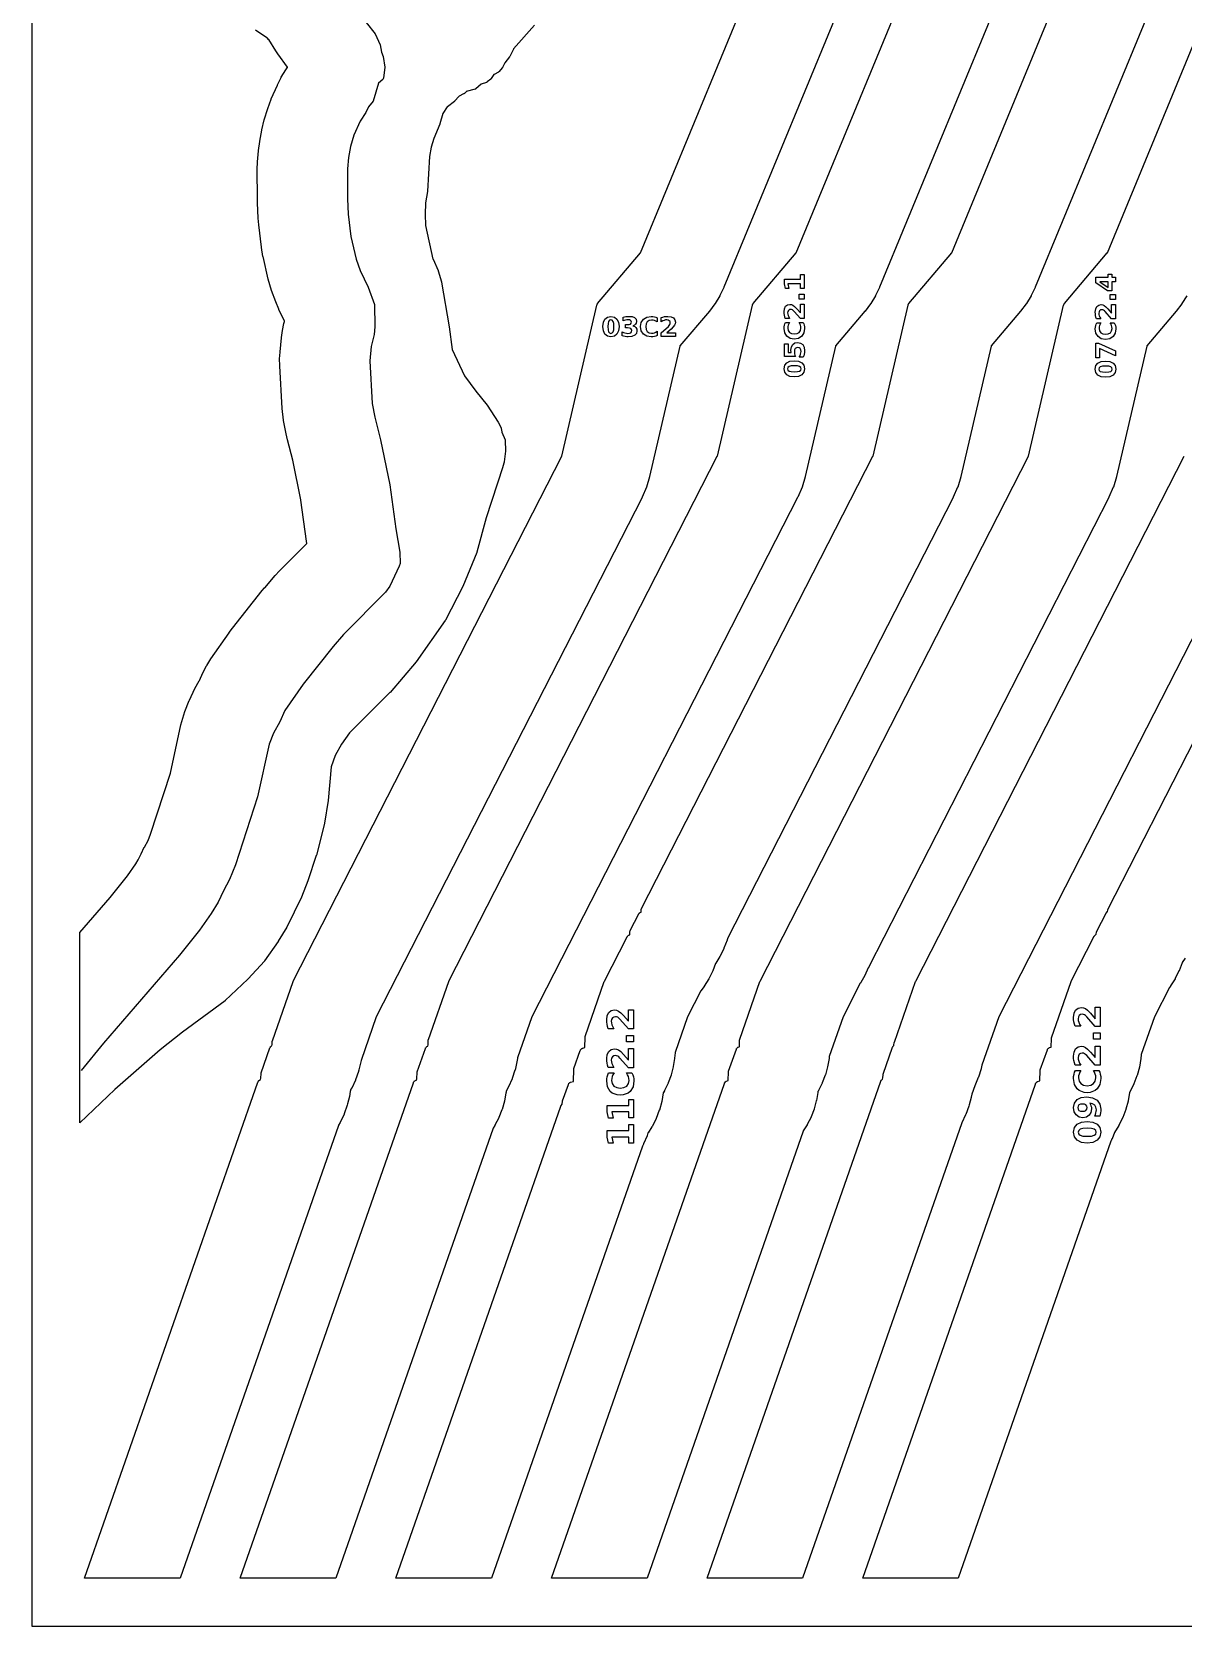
# Model space of a CAD drawing. Header units: millimetres. Extents: x 0 to 841, y 0 to 594.
# Drawn here: x 0 to 255.2, y 0 to 353.4 of the extents above; entities that cross this region are included whole.
import ezdxf

# ---------------------------------------------------------------- set-up
doc = ezdxf.new("R2010")
doc.units = ezdxf.units.MM
for name, color, linetype in [('CUT', 1, 'Continuous'), ('ENGRAVE', 5, 'Continuous'), ('SHEET_EDGE_DO_NOT_CUT', 8, 'Continuous')]:
    doc.layers.add(name, color=color, linetype=linetype)

msp = doc.modelspace()

# ---------------------------------------------------------------- linework, layer by layer
at = {"layer": 'CUT'}
for points in [[(183.33, 369.32), (153.42, 296.8), (153.41, 296.77), (152.54, 294.94), (152.52, 294.89), (151.47, 293.17), (151.44, 293.12), (150.21, 291.51), (150.19, 291.49), (143.68, 283.78), (143.67, 283.77), (143.67, 283.76), (136.96, 254.83), (136.95, 254.8), (136.26, 252.5), (136.24, 252.44), (135.28, 250.24), (135.27, 250.21), (76.36, 135.07), (76.35, 135.04), (72.98, 125.39), (72.97, 125.37), (72.49, 123.29), (72.48, 123.26), (72.4, 122.98), (72.39, 122.95), (71.75, 121.09), (71.73, 121.04), (70.9, 119.27), (70.88, 119.23), (70.75, 119.02), (70.75, 119.01), (70.74, 119), (70.58, 118.53), (70.58, 118.52), (70.57, 118.51), (70.4, 117.42), (70.39, 117.38), (69.99, 115.78), (69.99, 115.76), (69.91, 115.48), (69.9, 115.45), (69.23, 113.54), (69.21, 113.49), (68.35, 111.67), (68.33, 111.63), (67.96, 111.02), (67.95, 111.01), (67.95, 111), (32.88, 10.62), (11.7, 10.62), (50.12, 120.61), (50.12, 120.61), (50.14, 120.66), (50.17, 120.71), (50.26, 120.85), (50.29, 120.89), (50.32, 120.93), (50.36, 120.96), (50.39, 120.99), (50.44, 121.02), (50.65, 121.14), (50.66, 121.14), (50.67, 121.15), (50.75, 121.44), (50.75, 121.45), (50.76, 121.46), (50.8, 122.47), (50.8, 122.52), (50.81, 122.57), (50.82, 122.62), (52.76, 128.17), (52.78, 128.22), (52.8, 128.26), (52.87, 128.37), (52.89, 128.41), (52.92, 128.45), (52.96, 128.48), (52.99, 128.52), (53.15, 128.64), (53.16, 128.65), (53.16, 128.66), (53.25, 128.94), (53.25, 128.95), (53.25, 128.97), (53.29, 129.63), (53.3, 129.67), (53.31, 129.72), (53.32, 129.76), (57.91, 142.91), (57.94, 142.97), (117.46, 259.32), (117.47, 259.34), (117.48, 259.35), (125.24, 292.81), (125.25, 292.86), (125.27, 292.9), (125.29, 292.95), (125.37, 293.09), (125.4, 293.13), (125.42, 293.17), (134.92, 304.4), (134.93, 304.41), (134.93, 304.42), (164.84, 376.94)], [(217.83, 369.32), (187.92, 296.8), (187.91, 296.77), (187.04, 294.94), (187.02, 294.89), (185.97, 293.17), (185.94, 293.12), (184.71, 291.51), (184.69, 291.49), (178.18, 283.78), (178.17, 283.77), (178.17, 283.76), (171.46, 254.83), (171.45, 254.8), (170.76, 252.5), (170.74, 252.44), (169.78, 250.24), (169.77, 250.21), (110.86, 135.07), (110.85, 135.04), (107.68, 125.99), (107.68, 125.97), (107.68, 125.96), (107.67, 125.86), (107.66, 125.8), (107.19, 123.58), (107.18, 123.55), (107.11, 123.26), (107.1, 123.24), (106.49, 121.38), (106.48, 121.34), (105.69, 119.56), (105.67, 119.52), (105.15, 118.59), (105.14, 118.58), (105.14, 118.57), (105.12, 118.28), (105.11, 118.23), (104.76, 116.38), (104.75, 116.33), (104.23, 114.53), (104.21, 114.48), (103.52, 112.74), (103.5, 112.69), (102.64, 111.02), (102.61, 110.98), (102.25, 110.41), (102.24, 110.4), (102.24, 110.39), (67.38, 10.62), (46.2, 10.62), (84.57, 120.46), (84.57, 120.46), (84.59, 120.5), (84.61, 120.55), (84.64, 120.59), (84.76, 120.76), (84.79, 120.8), (84.83, 120.83), (84.86, 120.86), (84.9, 120.89), (84.94, 120.91), (84.98, 120.93), (85.25, 121.04), (85.26, 121.05), (85.26, 121.06), (85.34, 121.35), (85.35, 121.36), (85.35, 121.37), (85.39, 122.73), (85.39, 122.78), (85.4, 122.83), (85.42, 122.88), (87.23, 128.05), (87.25, 128.11), (87.27, 128.16), (87.31, 128.2), (87.41, 128.33), (87.44, 128.36), (87.47, 128.39), (87.51, 128.42), (87.54, 128.44), (87.58, 128.47), (87.75, 128.54), (87.76, 128.55), (87.76, 128.56), (87.84, 128.84), (87.84, 128.86), (87.85, 128.87), (87.88, 129.88), (87.89, 129.93), (87.9, 129.98), (87.91, 130.03), (92.41, 142.91), (92.44, 142.97), (151.96, 259.32), (151.97, 259.34), (151.98, 259.35), (159.74, 292.81), (159.75, 292.86), (159.77, 292.9), (159.79, 292.95), (159.87, 293.09), (159.9, 293.13), (159.92, 293.17), (169.42, 304.4), (169.43, 304.41), (169.43, 304.42), (199.34, 376.94)], [(252.33, 369.32), (222.42, 296.8), (222.41, 296.77), (221.54, 294.94), (221.52, 294.89), (220.47, 293.17), (220.44, 293.12), (219.21, 291.51), (219.19, 291.49), (212.68, 283.78), (212.67, 283.77), (212.67, 283.76), (205.96, 254.83), (205.95, 254.8), (205.26, 252.5), (205.24, 252.44), (204.28, 250.24), (204.27, 250.21), (154.22, 152.39), (154.21, 152.38), (154.21, 152.37), (154.14, 152.11), (154.12, 152.07), (153.44, 150.26), (153.42, 150.21), (152.56, 148.48), (152.54, 148.44), (151.6, 146.94), (151.6, 146.93), (151.59, 146.92), (150.97, 145.28), (150.95, 145.23), (150.11, 143.52), (150.09, 143.47), (149.08, 141.85), (149.05, 141.81), (148.32, 140.86), (148.31, 140.85), (148.31, 140.84), (145.36, 135.07), (145.35, 135.04), (142.58, 127.13), (142.58, 127.12), (142.58, 127.11), (142.5, 125.9), (142.49, 125.85), (142.19, 124.03), (142.18, 123.99), (141.71, 122.2), (141.7, 122.16), (141.06, 120.42), (141.04, 120.38), (140.25, 118.72), (140.22, 118.67), (140, 118.3), (139.99, 118.29), (139.99, 118.28), (139.99, 118.25), (139.65, 116.32), (139.64, 116.27), (139.12, 114.39), (139.1, 114.34), (138.39, 112.52), (138.37, 112.47), (137.49, 110.73), (137.46, 110.69), (136.6, 109.35), (136.59, 109.34), (136.59, 109.33), (136.41, 108.74), (136.39, 108.69), (135.62, 106.91), (135.6, 106.87), (135.34, 106.4), (135.34, 106.39), (135.34, 106.38), (101.88, 10.62), (80.7, 10.62), (117.25, 115.26), (117.25, 115.26), (117.27, 115.31), (117.3, 115.36), (117.33, 115.41), (117.59, 115.72), (117.59, 115.73), (117.59, 115.74), (117.64, 116.31), (117.64, 116.35), (117.65, 116.4), (117.66, 116.44), (118.93, 120.06), (118.95, 120.11), (118.97, 120.15), (119.04, 120.28), (119.07, 120.32), (119.1, 120.35), (119.13, 120.39), (119.17, 120.42), (119.24, 120.48), (119.28, 120.5), (119.33, 120.53), (119.37, 120.55), (119.42, 120.56), (120.07, 120.73), (120.08, 120.73), (120.08, 120.75), (120.14, 123.46), (120.15, 123.52), (120.16, 123.57), (120.17, 123.62), (121.58, 127.63), (121.6, 127.68), (121.62, 127.73), (121.66, 127.77), (121.69, 127.81), (121.86, 127.99), (121.9, 128.02), (121.94, 128.05), (121.98, 128.07), (122.02, 128.09), (122.06, 128.11), (122.11, 128.12), (122.56, 128.23), (122.57, 128.24), (122.57, 128.25), (122.63, 130.57), (122.63, 130.62), (122.64, 130.67), (122.65, 130.72), (126.91, 142.91), (126.94, 142.97), (131.96, 152.81), (131.99, 152.86), (132.03, 152.9), (132.14, 153.03), (132.17, 153.07), (132.21, 153.1), (132.25, 153.13), (132.29, 153.15), (132.33, 153.17), (132.55, 153.26), (132.56, 153.26), (132.56, 153.27), (132.57, 153.82), (132.58, 153.87), (132.58, 153.91), (132.59, 153.96), (132.64, 154.11), (132.65, 154.15), (132.67, 154.2), (134.57, 157.88), (134.59, 157.93), (134.62, 157.97), (134.65, 158), (134.74, 158.1), (134.77, 158.13), (134.81, 158.16), (134.85, 158.18), (134.89, 158.2), (135.03, 158.27), (135.04, 158.27), (135.04, 158.28), (135.11, 158.9), (135.12, 158.94), (135.13, 158.99), (135.15, 159.03), (135.17, 159.07), (186.46, 259.32), (186.47, 259.34), (186.48, 259.35), (194.24, 292.81), (194.25, 292.86), (194.27, 292.9), (194.29, 292.95), (194.37, 293.09), (194.4, 293.13), (194.42, 293.17), (203.92, 304.4), (203.93, 304.41), (203.93, 304.42), (233.84, 376.94)], [(256.02, 294.89), (254.97, 293.17), (254.94, 293.12), (253.71, 291.51), (253.69, 291.49), (247.18, 283.78), (247.17, 283.77), (247.17, 283.76), (240.46, 254.83), (240.45, 254.8), (239.76, 252.5), (239.74, 252.44), (238.78, 250.24), (238.77, 250.21), (185.54, 146.18), (185.53, 146.15), (185.45, 145.93), (185.43, 145.89), (184.68, 144.26), (184.66, 144.22), (183.77, 142.68), (183.75, 142.64), (183.68, 142.54), (183.66, 142.51), (179.86, 135.07), (179.85, 135.04), (176.77, 126.24), (176.77, 126.23), (176.77, 126.22), (176.74, 125.86), (176.73, 125.81), (176.41, 124), (176.4, 123.95), (175.91, 122.18), (175.89, 122.13), (175.24, 120.41), (175.22, 120.37), (174.4, 118.71), (174.38, 118.67), (174.27, 118.49), (174.26, 118.48), (174.26, 118.47), (174.25, 118.36), (174.25, 118.32), (173.92, 116.5), (173.91, 116.45), (173.42, 114.67), (173.4, 114.62), (172.74, 112.9), (172.73, 112.85), (171.9, 111.2), (171.88, 111.15), (171.02, 109.77), (171.02, 109.76), (171.01, 109.74), (136.38, 10.62), (115.2, 10.62), (153.52, 120.31), (153.52, 120.31), (153.54, 120.36), (153.57, 120.41), (153.6, 120.46), (153.76, 120.67), (153.8, 120.7), (153.83, 120.73), (153.87, 120.76), (153.91, 120.79), (153.95, 120.81), (154, 120.83), (154.35, 120.94), (154.36, 120.95), (154.36, 120.96), (154.43, 122.86), (154.43, 122.91), (154.44, 122.95), (154.46, 123), (156.18, 127.92), (156.2, 127.97), (156.23, 128.02), (156.26, 128.07), (156.35, 128.18), (156.39, 128.22), (156.42, 128.25), (156.47, 128.28), (156.51, 128.31), (156.56, 128.33), (156.83, 128.44), (156.84, 128.45), (156.85, 128.46), (156.9, 129.93), (156.91, 129.98), (156.92, 130.03), (156.93, 130.08), (161.41, 142.91), (161.44, 142.97), (220.96, 259.32), (220.97, 259.34), (220.98, 259.35), (228.74, 292.81), (228.75, 292.86), (228.77, 292.9), (228.79, 292.95), (228.87, 293.09), (228.9, 293.13), (228.92, 293.17), (238.42, 304.4), (238.43, 304.41), (238.43, 304.42), (268.34, 376.94)], [(111.45, 354.89), (106.81, 349.61), (106.8, 349.6), (106.8, 349.59), (105.93, 347.91), (105.9, 347.87), (105.88, 347.83), (104.87, 346.56), (104.86, 346.55), (104.85, 346.54), (104.35, 345.53), (104.33, 345.49), (104.31, 345.46), (104.28, 345.43), (103.57, 344.6), (103.54, 344.57), (103.51, 344.54), (103.47, 344.51), (103.43, 344.49), (102.46, 343.96), (102.45, 343.96), (102.44, 343.95), (101.82, 343.03), (101.79, 343), (101.76, 342.96), (101.73, 342.93), (100.97, 342.29), (100.94, 342.27), (100.9, 342.24), (100.85, 342.22), (100.81, 342.2), (99.62, 341.8), (99.61, 341.8), (99.6, 341.79), (98.45, 340.79), (98.42, 340.76), (98.38, 340.73), (98.34, 340.71), (98.3, 340.69), (98.25, 340.68), (96.27, 340.15), (96.25, 340.15), (96.25, 340.14), (95.88, 339.74), (95.84, 339.71), (95.8, 339.68), (95.76, 339.65), (95.72, 339.63), (94.75, 339.17), (94.74, 339.16), (94.73, 339.15), (93.73, 338.04), (93.7, 338), (93.66, 337.97), (92.11, 336.79), (92.1, 336.78), (92.09, 336.77), (91.13, 335.3), (91.12, 335.29), (91.12, 335.28), (90.47, 332.98), (90.44, 332.92), (89.1, 329.79), (89.09, 329.77), (88.53, 327.87), (88.52, 327.84), (88.17, 325.78), (88.16, 325.75), (87.72, 318.07), (87.72, 318.01), (87.3, 315.49), (87.3, 315.46), (87.16, 312.99), (87.16, 312.96), (87.3, 310.51), (87.3, 310.5), (87.3, 310.49), (88.92, 303.01), (88.93, 303), (88.93, 302.99), (90.07, 300.53), (90.09, 300.5), (90.1, 300.46), (90.78, 297.98), (90.79, 297.94), (92.48, 288.02), (92.48, 288), (93.15, 283.01), (93.15, 283), (93.16, 282.99), (95.9, 277.15), (95.91, 277.14), (95.92, 277.13), (98.4, 273.75), (98.41, 273.74), (100.91, 270.66), (100.94, 270.62), (103.37, 266.9), (103.4, 266.85), (104.02, 265.59), (104.04, 265.55), (104.06, 265.51), (104.07, 265.46), (104.21, 264.71), (104.21, 264.7), (104.22, 264.68), (104.89, 262.94), (104.9, 262.89), (104.91, 262.84), (104.92, 262.79), (105.02, 260.54), (105.02, 260.5), (105.01, 260.45), (104.69, 258.08), (104.68, 258.02), (104.41, 257.03), (104.4, 257.01), (100.75, 245.67), (100.75, 245.66), (98.64, 238.07), (98.62, 238.01), (95.53, 230.49), (95.51, 230.45), (91.68, 222.99), (91.65, 222.93), (85.23, 213.76), (85.2, 213.72), (79.41, 206.98), (79.38, 206.96), (70.42, 198.01), (70.42, 198), (70.41, 197.99), (68.67, 195.52), (68.66, 195.5), (67.26, 193.02), (67.26, 193.01), (67.25, 193), (66.33, 190.51), (66.33, 190.5), (66.33, 190.49), (65.67, 183.04), (65.66, 183.01), (64.85, 177.99), (64.84, 177.95), (63.07, 170.89), (63.06, 170.85), (61.21, 165.24), (61.2, 165.22), (59.79, 161.6), (59.77, 161.56), (56.52, 154.96), (56.5, 154.92), (54.6, 151.8), (54.58, 151.77), (51.58, 147.44), (51.54, 147.39), (47.93, 143.46), (47.91, 143.44), (42.87, 138.65), (42.82, 138.61), (33.42, 131.65), (33.41, 131.64), (28.42, 127.73), (28.41, 127.72), (18.42, 118.97), (18.41, 118.96), (10.62, 111.6), (10.62, 153.73), (17.32, 161.51), (17.32, 161.51), (21.17, 166.28), (21.18, 166.3), (23.05, 168.97), (23.06, 168.98), (23.59, 169.84), (23.6, 169.86), (24.2, 171.2), (24.21, 171.21), (24.93, 172.67), (24.94, 172.69), (25.75, 174.14), (25.76, 174.17), (26.33, 175.57), (26.33, 175.58), (30.7, 189.05), (30.7, 189.08), (33.05, 199.77), (33.05, 199.79), (33.43, 201.26), (33.44, 201.29), (33.94, 202.73), (33.94, 202.75), (34.89, 205.19), (34.91, 205.23), (36.13, 207.81), (36.15, 207.84), (37.12, 209.56), (37.13, 209.58), (37.92, 211.3), (37.93, 211.32), (38.73, 212.89), (38.76, 212.93), (39.7, 214.43), (39.71, 214.44), (43.73, 220.21), (43.74, 220.22), (44.46, 221.19), (44.47, 221.2), (51.08, 229.56), (51.09, 229.57), (51.6, 230.18), (51.61, 230.19), (53.91, 232.87), (53.92, 232.89), (54.9, 233.94), (54.92, 233.96), (60.93, 240), (60.94, 240.01), (60.94, 240.02), (60.86, 240.5), (60.86, 240.51), (59.6, 249.62), (59.6, 249.64), (57.82, 258.47), (57.82, 258.48), (56.65, 262.93), (56.65, 262.94), (56.35, 264.27), (56.35, 264.29), (55.79, 267.27), (55.78, 267.31), (55.47, 269.89), (55.47, 269.92), (54.95, 279.4), (54.95, 279.42), (54.92, 280.9), (54.92, 280.94), (55.01, 282.42), (55.01, 282.44), (55.32, 285.6), (55.32, 285.62), (55.54, 287.19), (55.55, 287.23), (55.89, 288.77), (55.89, 288.79), (56.01, 289.23), (56.01, 289.24), (56.01, 289.25), (56.01, 289.26), (54.76, 291.88), (54.75, 291.9), (54.06, 293.52), (54.06, 293.54), (53.12, 296.06), (53.11, 296.09), (52.37, 298.58), (52.37, 298.61), (51.24, 303.58), (51.23, 303.6), (50.88, 305.63), (50.88, 305.66), (50.29, 310.6), (50.28, 310.62), (50.16, 312.08), (50.16, 312.1), (50.01, 315.51), (50.01, 315.52), (49.99, 316.36), (49.99, 316.37), (49.98, 322.96), (49.98, 322.98), (50.03, 324.54), (50.04, 324.56), (50.23, 327.04), (50.23, 327.07), (50.5, 329.12), (50.5, 329.15), (50.96, 331.62), (50.96, 331.65), (51.51, 333.9), (51.52, 333.93), (52.28, 336.4), (52.29, 336.42), (53.06, 338.5), (53.07, 338.53), (54.42, 341.61), (54.43, 341.63), (55.26, 343.32), (55.29, 343.36), (56.28, 344.97), (56.29, 344.99), (56.6, 345.43), (56.62, 345.46), (56.65, 345.52), (56.65, 345.53), (56.64, 345.54), (54.54, 348.54), (54.53, 348.55), (54.1, 349.19), (54.1, 349.2), (52.5, 351.68), (52.49, 351.69), (52.49, 351.69), (52.13, 352.09), (52.12, 352.1), (52.11, 352.1), (49.56, 353.78)], [(273.27, 250.21), (214.36, 135.07), (214.35, 135.04), (210.61, 124.34), (210.6, 124.31), (210.45, 123.61), (210.44, 123.56), (209.84, 121.67), (209.82, 121.62), (209.02, 119.8), (209.02, 119.78), (208.38, 117.94), (208.37, 117.93), (208.37, 117.92), (208.25, 117.22), (208.24, 117.18), (207.81, 115.57), (207.8, 115.55), (207.72, 115.26), (207.71, 115.24), (207.03, 113.38), (207.01, 113.33), (206.16, 111.59), (206.15, 111.57), (170.88, 10.62), (149.7, 10.62), (188.18, 120.77), (188.18, 120.77), (188.19, 120.81), (188.22, 120.85), (188.28, 120.97), (188.31, 121.01), (188.34, 121.05), (188.37, 121.08), (188.41, 121.11), (188.56, 121.23), (188.57, 121.24), (188.57, 121.25), (188.66, 121.53), (188.66, 121.54), (188.66, 121.55), (188.7, 122.22), (188.71, 122.26), (188.72, 122.31), (188.73, 122.35), (190.83, 128.36), (190.85, 128.4), (190.86, 128.44), (190.89, 128.48), (191.06, 128.73), (191.06, 128.74), (191.07, 128.75), (191.2, 129.4), (191.22, 129.47), (195.91, 142.91), (195.94, 142.97), (255.46, 259.32)], [(255.67, 148.09), (255.03, 147.12), (255.02, 147.11), (255.01, 147.09), (255.01, 147.09), (255, 147.06), (254.33, 145.29), (254.31, 145.24), (253.46, 143.55), (253.44, 143.5), (252.43, 141.9), (252.4, 141.86), (252.19, 141.59), (252.19, 141.58), (252.18, 141.57), (248.86, 135.07), (248.85, 135.04), (245.93, 126.69), (245.93, 126.68), (245.93, 126.67), (245.86, 125.84), (245.86, 125.79), (245.53, 123.92), (245.52, 123.87), (245.01, 122.04), (245, 121.99), (244.31, 120.21), (244.29, 120.17), (243.44, 118.47), (243.41, 118.43), (243.38, 118.38), (243.38, 118.37), (243.37, 118.35), (243.37, 118.35), (243.37, 118.31), (243.05, 116.45), (243.04, 116.4), (242.54, 114.59), (242.52, 114.54), (241.85, 112.78), (241.83, 112.73), (240.99, 111.05), (240.97, 111), (240, 109.45), (239.99, 109.44), (239.99, 109.43), (239.47, 108.02), (239.45, 107.98), (239.25, 107.55), (239.23, 107.52), (205.38, 10.62), (184.2, 10.62), (222.47, 120.17), (222.47, 120.17), (222.49, 120.22), (222.52, 120.27), (222.55, 120.32), (222.71, 120.52), (222.75, 120.56), (222.78, 120.59), (222.82, 120.62), (222.86, 120.65), (222.91, 120.67), (222.96, 120.69), (223.46, 120.84), (223.47, 120.84), (223.47, 120.85), (223.54, 123.16), (223.54, 123.22), (223.55, 123.27), (223.57, 123.31), (225.13, 127.77), (225.15, 127.82), (225.17, 127.86), (225.2, 127.9), (225.23, 127.94), (225.35, 128.08), (225.39, 128.12), (225.42, 128.15), (225.46, 128.17), (225.5, 128.2), (225.54, 128.22), (225.58, 128.23), (225.95, 128.34), (225.96, 128.34), (225.96, 128.35), (226.02, 130.26), (226.02, 130.31), (226.03, 130.36), (226.04, 130.41), (230.41, 142.91), (230.44, 142.97), (235.53, 152.93), (235.55, 152.97), (235.57, 153.01), (235.6, 153.04), (235.64, 153.07), (235.95, 153.36), (235.96, 153.37), (235.96, 153.38), (236.03, 153.86), (236.04, 153.92), (236.06, 153.97), (236.08, 154.02), (238.13, 158.02), (238.15, 158.06), (238.18, 158.1), (238.21, 158.13), (238.42, 158.37), (238.43, 158.38), (238.43, 158.39), (238.5, 158.7), (238.51, 158.74), (238.52, 158.79), (238.54, 158.83), (289.96, 259.32)]]:
    msp.add_lwpolyline(points, dxfattribs=at)
at = {"layer": 'ENGRAVE'}
msp.add_lwpolyline([(74.08, 355.51), (76.13, 352.97), (77.21, 350.53), (77.5, 348.91), (77.89, 347.97), (78.28, 345.54), (77.94, 343.12), (77.79, 342.87), (76.87, 342.04), (75.69, 338.04), (74.62, 336.79), (74.05, 335.5), (72.76, 333.63), (71.4, 330.52), (70.63, 328.02), (70.17, 325.52), (69.98, 323.01), (69.99, 316.41), (70.14, 312.98), (70.74, 308.02), (71.87, 303.02), (72.81, 300.48), (74.55, 296.83), (75.94, 292.96), (76.04, 288.03), (75.91, 286.28), (75.23, 283.68), (74.92, 280.5), (75.44, 270.99), (76, 267.99), (77.31, 262.98), (79.33, 252.98), (80.67, 243.24), (81.57, 238.05), (81.66, 235.58), (81.45, 234.98), (79.34, 230.55), (78.41, 229.21), (69.08, 219.84), (66.77, 217.15), (60.14, 208.78), (56.11, 203), (54.96, 200.47), (53.55, 197.97), (52.58, 195.5), (50.03, 183.83), (45.14, 168.74), (43.84, 165.54), (42.45, 163.01), (41.3, 160.46), (39.77, 157.98), (37.18, 154.27), (32.69, 148.7), (15.91, 129.21), (10.93, 123.16)], dxfattribs=at)
for points in [[(170.43, 296.53), (170.43, 297.53), (167.61, 297.53), (167.82, 296.51), (167.05, 296.51), (166.84, 297.52), (166.84, 298.6), (170.43, 298.6), (170.43, 299.59), (171.21, 299.59), (171.21, 296.53), (170.43, 296.53)], [(235.84, 297.78), (235.84, 299.04), (238.6, 299.04), (238.6, 299.66), (239.41, 299.66), (239.41, 299.04), (240.21, 299.04), (240.21, 297.97), (239.41, 297.97), (239.41, 296.03), (238.45, 296.03), (235.84, 297.78)], [(236.77, 297.97), (238.6, 296.74), (238.6, 297.97), (236.77, 297.97)], [(170.08, 294.16), (170.08, 295.22), (171.21, 295.22), (171.21, 294.16), (170.08, 294.16)], [(239.08, 294.1), (239.08, 295.15), (240.21, 295.15), (240.21, 294.1), (239.08, 294.1)], [(130.17, 288.07), (130.05, 287.1), (129.7, 286.39), (129.13, 285.94), (128.37, 285.8), (127.61, 285.94), (127.04, 286.39), (126.69, 287.1), (126.57, 288.07), (126.69, 289.03), (127.04, 289.75), (127.61, 290.19), (128.37, 290.34), (129.13, 290.19), (129.7, 289.75), (130.05, 289.03), (130.17, 288.07)], [(133.25, 288.24), (133.64, 288.08), (133.92, 287.84), (134.1, 287.52), (134.15, 287.12), (134.03, 286.55), (133.66, 286.14), (133.04, 285.88), (132.2, 285.8), (131.87, 285.81), (131.53, 285.85), (131.19, 285.92), (130.86, 286.01), (130.86, 286.88), (131.17, 286.75), (131.49, 286.65), (131.8, 286.59), (132.1, 286.57), (132.5, 286.6), (132.79, 286.72), (132.97, 286.91), (133.03, 287.17), (132.97, 287.43), (132.78, 287.62), (132.48, 287.73), (132.06, 287.77), (131.61, 287.77), (131.61, 288.5), (132.08, 288.5), (132.45, 288.53), (132.72, 288.63), (132.87, 288.8), (132.92, 289.04), (132.87, 289.26), (132.72, 289.43), (132.48, 289.53), (132.15, 289.57), (131.88, 289.55), (131.6, 289.5), (131.32, 289.43), (131.05, 289.32), (131.05, 290.15), (131.38, 290.23), (131.71, 290.29), (132.03, 290.32), (132.35, 290.34), (133.1, 290.27), (133.63, 290.06), (133.95, 289.71), (134.05, 289.21), (134, 288.86), (133.85, 288.59), (133.6, 288.38), (133.25, 288.24)], [(138.65, 286.12), (138.33, 285.98), (138, 285.88), (137.66, 285.82), (137.3, 285.8), (136.32, 285.95), (135.57, 286.41), (135.09, 287.13), (134.93, 288.07), (135.09, 289), (135.57, 289.72), (136.32, 290.18), (137.3, 290.34), (137.66, 290.32), (138, 290.25), (138.33, 290.15), (138.65, 290.01), (138.65, 289.11), (138.34, 289.29), (138.03, 289.42), (137.72, 289.49), (137.39, 289.52), (136.85, 289.42), (136.44, 289.13), (136.18, 288.67), (136.1, 288.07), (136.18, 287.46), (136.44, 287), (136.85, 286.71), (137.39, 286.61), (137.72, 286.64), (138.03, 286.71), (138.34, 286.84), (138.65, 287.03), (138.65, 286.12)], [(140.76, 286.71), (142.69, 286.71), (142.69, 285.88), (139.51, 285.88), (139.51, 286.71), (141.11, 288.12), (141.29, 288.31), (141.42, 288.5), (141.5, 288.69), (141.52, 288.88), (141.47, 289.16), (141.32, 289.38), (141.08, 289.52), (140.77, 289.57), (140.49, 289.54), (140.19, 289.45), (139.87, 289.31), (139.52, 289.12), (139.52, 290.08), (139.9, 290.19), (140.27, 290.27), (140.64, 290.32), (141, 290.34), (141.7, 290.25), (142.22, 289.99), (142.55, 289.58), (142.66, 289.03), (142.61, 288.68), (142.47, 288.36), (142.19, 288), (141.7, 287.53), (140.76, 286.71)], [(170.38, 291.11), (170.38, 293.03), (171.21, 293.03), (171.21, 289.85), (170.38, 289.85), (168.97, 291.45), (168.78, 291.64), (168.6, 291.77), (168.41, 291.84), (168.21, 291.87), (167.93, 291.82), (167.72, 291.66), (167.58, 291.42), (167.53, 291.11), (167.56, 290.84), (167.64, 290.53), (167.78, 290.21), (167.98, 289.86), (167.02, 289.86), (166.91, 290.24), (166.83, 290.62), (166.78, 290.99), (166.76, 291.35), (166.85, 292.04), (167.1, 292.57), (167.52, 292.89), (168.07, 293), (168.41, 292.96), (168.73, 292.82), (169.1, 292.53), (169.56, 292.04), (170.38, 291.11)], [(239.38, 291.04), (239.38, 292.96), (240.21, 292.96), (240.21, 289.78), (239.38, 289.78), (237.97, 291.38), (237.78, 291.57), (237.6, 291.7), (237.41, 291.77), (237.21, 291.8), (236.93, 291.75), (236.72, 291.59), (236.58, 291.35), (236.53, 291.04), (236.56, 290.77), (236.64, 290.47), (236.78, 290.14), (236.98, 289.8), (236.02, 289.8), (235.91, 290.17), (235.83, 290.55), (235.78, 290.92), (235.76, 291.28), (235.85, 291.98), (236.1, 292.5), (236.52, 292.82), (237.07, 292.93), (237.41, 292.89), (237.73, 292.75), (238.1, 292.46), (238.56, 291.97), (239.38, 291.04)], [(129.04, 288.07), (129, 288.77), (128.89, 289.23), (128.68, 289.48), (128.37, 289.57), (128.06, 289.48), (127.85, 289.23), (127.74, 288.77), (127.7, 288.07), (127.74, 287.37), (127.85, 286.9), (128.06, 286.65), (128.37, 286.57), (128.68, 286.65), (128.89, 286.9), (129, 287.37), (129.04, 288.07)], [(170.97, 288.99), (171.11, 288.68), (171.21, 288.35), (171.28, 288), (171.3, 287.64), (171.14, 286.66), (170.69, 285.91), (169.97, 285.43), (169.03, 285.27), (168.09, 285.43), (167.37, 285.91), (166.91, 286.66), (166.76, 287.64), (166.78, 288), (166.84, 288.35), (166.94, 288.68), (167.08, 288.99), (167.99, 288.99), (167.8, 288.68), (167.68, 288.38), (167.6, 288.06), (167.58, 287.73), (167.67, 287.19), (167.96, 286.78), (168.42, 286.53), (169.03, 286.44), (169.63, 286.53), (170.09, 286.78), (170.38, 287.19), (170.48, 287.73), (170.45, 288.06), (170.38, 288.38), (170.25, 288.68), (170.07, 288.99), (170.97, 288.99)], [(239.97, 288.93), (240.11, 288.61), (240.21, 288.28), (240.28, 287.93), (240.3, 287.57), (240.14, 286.6), (239.69, 285.84), (238.97, 285.36), (238.03, 285.2), (237.09, 285.36), (236.37, 285.84), (235.91, 286.6), (235.76, 287.57), (235.78, 287.93), (235.84, 288.28), (235.94, 288.61), (236.08, 288.93), (236.99, 288.93), (236.8, 288.61), (236.68, 288.31), (236.6, 287.99), (236.58, 287.67), (236.67, 287.13), (236.96, 286.72), (237.42, 286.46), (238.03, 286.37), (238.63, 286.46), (239.09, 286.72), (239.38, 287.13), (239.48, 287.67), (239.45, 287.99), (239.38, 288.31), (239.25, 288.61), (239.07, 288.93), (239.97, 288.93)], [(166.84, 281.44), (166.84, 284.24), (167.67, 284.24), (167.67, 282.34), (168.34, 282.34), (168.31, 282.46), (168.29, 282.59), (168.27, 282.73), (168.27, 282.86), (168.37, 283.58), (168.67, 284.11), (169.15, 284.44), (169.78, 284.56), (170.42, 284.43), (170.9, 284.07), (171.2, 283.49), (171.3, 282.72), (171.28, 282.35), (171.22, 281.99), (171.13, 281.62), (171.01, 281.26), (170.12, 281.26), (170.3, 281.61), (170.43, 281.94), (170.5, 282.25), (170.53, 282.55), (170.48, 282.91), (170.33, 283.19), (170.09, 283.37), (169.78, 283.43), (169.48, 283.37), (169.24, 283.19), (169.09, 282.91), (169.04, 282.55), (169.06, 282.29), (169.1, 282.03), (169.18, 281.74), (169.3, 281.44), (166.84, 281.44)], [(235.84, 281.13), (235.84, 284.43), (236.47, 284.43), (240.21, 282.72), (240.21, 281.62), (236.67, 283.24), (236.67, 281.13), (235.84, 281.13)], [(169.03, 280.51), (169.99, 280.4), (170.71, 280.04), (171.15, 279.48), (171.3, 278.71), (171.15, 277.95), (170.71, 277.38), (169.99, 277.03), (169.03, 276.91), (168.06, 277.03), (167.35, 277.38), (166.91, 277.95), (166.76, 278.71), (166.91, 279.48), (167.35, 280.04), (168.06, 280.4), (169.03, 280.51)], [(169.02, 279.38), (168.32, 279.35), (167.86, 279.23), (167.61, 279.02), (167.53, 278.71), (167.61, 278.4), (167.86, 278.2), (168.32, 278.08), (169.02, 278.04), (169.73, 278.08), (170.19, 278.2), (170.44, 278.4), (170.53, 278.71), (170.44, 279.02), (170.19, 279.23), (169.73, 279.35), (169.02, 279.38)], [(238.03, 280.44), (238.99, 280.33), (239.71, 279.98), (240.15, 279.41), (240.3, 278.65), (240.15, 277.88), (239.71, 277.31), (238.99, 276.96), (238.03, 276.84), (237.06, 276.96), (236.35, 277.31), (235.91, 277.88), (235.76, 278.65), (235.91, 279.41), (236.35, 279.98), (237.06, 280.33), (238.03, 280.44)], [(238.02, 279.32), (237.32, 279.28), (236.86, 279.16), (236.61, 278.96), (236.53, 278.65), (236.61, 278.33), (236.86, 278.13), (237.32, 278.01), (238.02, 277.97), (238.73, 278.01), (239.19, 278.13), (239.44, 278.33), (239.53, 278.65), (239.44, 278.95), (239.19, 279.16), (238.73, 279.28), (238.02, 279.32)], [(132.26, 134.07), (132.26, 136.64), (133.36, 136.64), (133.36, 132.4), (132.26, 132.4), (130.38, 134.53), (130.12, 134.78), (129.87, 134.95), (129.62, 135.05), (129.36, 135.09), (128.99, 135.02), (128.7, 134.81), (128.52, 134.49), (128.45, 134.08), (128.49, 133.71), (128.6, 133.31), (128.79, 132.88), (129.05, 132.41), (127.77, 132.41), (127.62, 132.92), (127.51, 133.42), (127.45, 133.91), (127.43, 134.39), (127.54, 135.32), (127.89, 136.02), (128.44, 136.45), (129.17, 136.6), (129.63, 136.54), (130.06, 136.35), (130.54, 135.97), (131.16, 135.32), (132.26, 134.07)], [(235.76, 134.62), (235.76, 137.18), (236.86, 137.18), (236.86, 132.95), (235.76, 132.95), (233.88, 135.07), (233.62, 135.32), (233.37, 135.5), (233.12, 135.6), (232.86, 135.63), (232.49, 135.56), (232.2, 135.36), (232.02, 135.04), (231.95, 134.63), (231.99, 134.26), (232.1, 133.86), (232.29, 133.42), (232.55, 132.96), (231.27, 132.96), (231.12, 133.47), (231.01, 133.97), (230.95, 134.46), (230.93, 134.94), (231.04, 135.87), (231.39, 136.57), (231.94, 137), (232.67, 137.15), (233.13, 137.08), (233.56, 136.9), (234.04, 136.52), (234.66, 135.86), (235.76, 134.62)], [(131.85, 129.54), (131.85, 130.95), (133.36, 130.95), (133.36, 129.54), (131.85, 129.54)], [(235.35, 130.09), (235.35, 131.5), (236.86, 131.5), (236.86, 130.09), (235.35, 130.09)], [(132.26, 125.47), (132.26, 128.03), (133.36, 128.03), (133.36, 123.79), (132.26, 123.79), (130.38, 125.92), (130.12, 126.17), (129.87, 126.34), (129.62, 126.45), (129.36, 126.48), (128.99, 126.41), (128.7, 126.21), (128.52, 125.89), (128.45, 125.47), (128.49, 125.11), (128.6, 124.7), (128.79, 124.27), (129.05, 123.81), (127.77, 123.81), (127.62, 124.31), (127.51, 124.81), (127.45, 125.3), (127.43, 125.79), (127.54, 126.72), (127.89, 127.41), (128.44, 127.85), (129.17, 127.99), (129.63, 127.93), (130.06, 127.75), (130.54, 127.37), (131.16, 126.71), (132.26, 125.47)], [(235.76, 126.01), (235.76, 128.58), (236.86, 128.58), (236.86, 124.34), (235.76, 124.34), (233.88, 126.47), (233.62, 126.72), (233.37, 126.89), (233.12, 126.99), (232.86, 127.03), (232.49, 126.96), (232.2, 126.75), (232.02, 126.43), (231.95, 126.02), (231.99, 125.65), (232.1, 125.25), (232.29, 124.82), (232.55, 124.36), (231.27, 124.36), (231.12, 124.86), (231.01, 125.36), (230.95, 125.85), (230.93, 126.33), (231.04, 127.26), (231.39, 127.96), (231.94, 128.4), (232.67, 128.54), (233.13, 128.48), (233.56, 128.29), (234.04, 127.91), (234.66, 127.26), (235.76, 126.01)], [(133.04, 122.65), (133.23, 122.23), (133.37, 121.79), (133.45, 121.33), (133.48, 120.85), (133.27, 119.54), (132.66, 118.54), (132.22, 118.17), (131.11, 117.74), (130.45, 117.69), (129.79, 117.74), (128.68, 118.17), (128.24, 118.54), (127.63, 119.54), (127.43, 120.85), (127.45, 121.33), (127.54, 121.79), (127.67, 122.23), (127.86, 122.65), (129.07, 122.65), (128.82, 122.23), (128.65, 121.82), (128.55, 121.41), (128.52, 120.97), (128.65, 120.25), (129.03, 119.7), (129.65, 119.36), (130.45, 119.24), (131.26, 119.36), (131.87, 119.7), (132.26, 120.25), (132.39, 120.97), (132.35, 121.41), (132.25, 121.82), (132.08, 122.23), (131.84, 122.65), (133.04, 122.65)], [(236.54, 123.2), (236.73, 122.77), (236.87, 122.33), (236.95, 121.87), (236.98, 121.4), (236.77, 120.09), (236.16, 119.09), (235.72, 118.72), (234.61, 118.29), (233.95, 118.24), (233.29, 118.29), (232.18, 118.72), (231.74, 119.09), (231.13, 120.09), (230.93, 121.4), (230.95, 121.87), (231.04, 122.33), (231.17, 122.77), (231.36, 123.2), (232.57, 123.2), (232.32, 122.78), (232.15, 122.37), (232.05, 121.96), (232.02, 121.52), (232.15, 120.8), (232.53, 120.25), (233.15, 119.91), (233.95, 119.79), (234.76, 119.91), (235.37, 120.25), (235.76, 120.8), (235.89, 121.52), (235.85, 121.96), (235.75, 122.37), (235.58, 122.78), (235.34, 123.2), (236.54, 123.2)], [(132.32, 112.66), (132.32, 113.99), (128.55, 113.99), (128.84, 112.63), (127.81, 112.63), (127.53, 113.98), (127.53, 115.41), (132.32, 115.41), (132.32, 116.74), (133.36, 116.74), (133.36, 112.66), (132.32, 112.66)], [(236.73, 113.07), (235.66, 113.07), (235.8, 113.42), (235.91, 113.76), (235.97, 114.09), (235.99, 114.41), (235.9, 115.01), (235.62, 115.45), (235.16, 115.75), (234.51, 115.9), (234.68, 115.62), (234.8, 115.33), (234.88, 115.02), (234.9, 114.68), (234.77, 113.87), (234.38, 113.23), (233.78, 112.82), (233.01, 112.68), (232.16, 112.84), (231.5, 113.3), (231.08, 114.01), (230.93, 114.93), (231.13, 115.95), (231.7, 116.7), (232.63, 117.17), (233.88, 117.33), (235.17, 117.14), (236.15, 116.59), (236.77, 115.73), (236.98, 114.59), (236.96, 114.19), (236.92, 113.81), (236.84, 113.44), (236.73, 113.07)], [(233.93, 114.93), (233.86, 115.27), (233.67, 115.52), (233.35, 115.67), (232.9, 115.72), (232.46, 115.67), (232.14, 115.52), (231.94, 115.27), (231.88, 114.93), (231.94, 114.58), (232.14, 114.33), (232.46, 114.18), (232.9, 114.13), (233.35, 114.18), (233.67, 114.33), (233.86, 114.58), (233.93, 114.93)], [(132.32, 107.09), (132.32, 108.42), (128.55, 108.42), (128.84, 107.06), (127.81, 107.06), (127.53, 108.41), (127.53, 109.84), (132.32, 109.84), (132.32, 111.17), (133.36, 111.17), (133.36, 107.09), (132.32, 107.09)], [(233.95, 111.89), (235.24, 111.73), (236.19, 111.26), (236.78, 110.51), (236.98, 109.49), (236.78, 108.47), (236.19, 107.71), (235.24, 107.24), (233.95, 107.09), (232.67, 107.24), (231.71, 107.71), (231.12, 108.47), (230.93, 109.49), (231.12, 110.51), (231.71, 111.26), (232.67, 111.73), (233.95, 111.89)], [(233.94, 110.38), (233.01, 110.33), (232.4, 110.18), (232.07, 109.9), (231.95, 109.49), (232.07, 109.08), (232.4, 108.8), (233.01, 108.64), (233.94, 108.59), (234.88, 108.64), (235.5, 108.8), (235.84, 109.08), (235.95, 109.49), (235.84, 109.9), (235.5, 110.18), (234.88, 110.33), (233.94, 110.38)]]:
    msp.add_lwpolyline(points, close=True, dxfattribs=at)
at = {"layer": 'SHEET_EDGE_DO_NOT_CUT'}
msp.add_lwpolyline([(0, 0), (841, 0), (841, 594), (0, 594)], close=True, dxfattribs=at)

doc.saveas('drawing.dxf')
